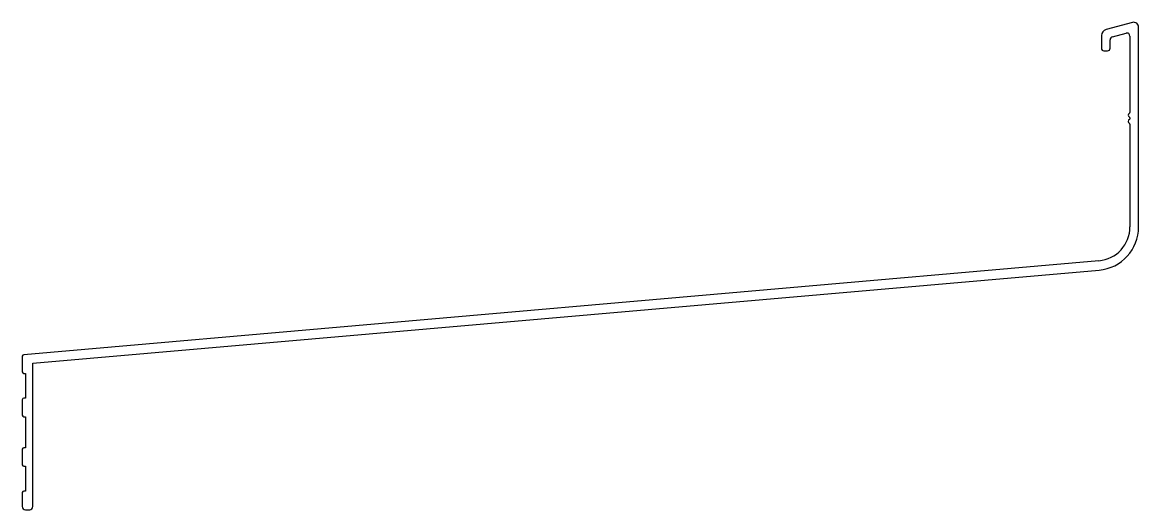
# Model space of a CAD drawing. Extents: x 1911 to 2091, y 1809 to 1887.
import ezdxf

# ---------------------------------------------------------------- set-up
doc = ezdxf.new("R2010")
doc.units = 0
doc.layers.get('0').update_dxf_attribs({"linetype": 'CONTINUOUS'})

msp = doc.modelspace()

# ---------------------------------------------------------------- linework, layer by layer
at = {"linetype": 'CONTINUOUS'}
for p, q in [((2090.47, 1887.16), (2086.21, 1886.02)), ((2085.47, 1885.06), (2085.47, 1882.99)), ((2087.24, 1884.85), (2089.44, 1885.44)), ((2090.07, 1884.96), (2090.07, 1872.63)), ((2091.47, 1854.16), (2091.47, 1886.39)), ((2086.87, 1882.99), (2086.87, 1884.37)), ((2085.87, 1882.59), (2086.47, 1882.59)), ((2090.04, 1872.56), (2089.85, 1872.37)), ((2089.85, 1872.01), (2090.04, 1871.81)), ((2090.04, 1871.56), (2089.85, 1871.37)), ((2089.85, 1871.01), (2090.04, 1870.81)), ((2090.07, 1871.74), (2090.07, 1871.63)), ((2090.07, 1870.74), (2090.07, 1854.17)), ((2085.05, 1848.69), (1911.7, 1833.53)), ((1913.17, 1832.15), (2085.08, 1847.19)), ((1911.47, 1833.28), (1911.47, 1830.76)), ((1913.17, 1809.01), (1913.17, 1832.15)), ((1911.72, 1830.51), (1911.97, 1830.51)), ((1911.97, 1830.51), (1911.97, 1826.51)), ((1911.47, 1826.26), (1911.47, 1823.76)), ((1911.97, 1826.51), (1911.72, 1826.51)), ((1911.72, 1823.51), (1911.97, 1823.51)), ((1911.97, 1823.51), (1911.97, 1818.51)), ((1911.47, 1818.26), (1911.47, 1815.76)), ((1911.97, 1818.51), (1911.72, 1818.51)), ((1911.72, 1815.51), (1911.97, 1815.51)), ((1911.97, 1815.51), (1911.97, 1811.51)), ((1911.47, 1811.26), (1911.47, 1809.01)), ((1911.97, 1811.51), (1911.72, 1811.51)), ((1911.97, 1808.51), (1912.67, 1808.51))]:
    msp.add_line(p, q, dxfattribs=at)
for centre, radius, start, end in [((2090.67, 1886.39), 0.8, 360, 105), ((2086.47, 1885.06), 1, 105, 180), ((2087.37, 1884.37), 0.5, 105, 180), ((2089.57, 1884.96), 0.5, 360, 105), ((2085.87, 1882.99), 0.4, 180, 270), ((2086.47, 1882.99), 0.4, 270, 0), ((2090.02, 1872.19), 0.25, 135, 225), ((2089.97, 1872.63), 0.1, 315, 0), ((2090.02, 1871.19), 0.25, 135, 225), ((2089.97, 1871.74), 0.1, 0, 45), ((2089.97, 1871.63), 0.1, 315, 0), ((2089.97, 1870.74), 0.1, 0, 45), ((2084.57, 1854.17), 5.5, 275, 0), ((2084.47, 1854.16), 7, 275, 0), ((1911.72, 1833.28), 0.25, 95, 180), ((1911.72, 1830.76), 0.25, 180, 270), ((1911.72, 1826.26), 0.25, 90, 180), ((1911.72, 1823.76), 0.25, 180, 270), ((1911.72, 1818.26), 0.25, 90, 180), ((1911.72, 1815.76), 0.25, 180, 270), ((1911.72, 1811.26), 0.25, 90, 180), ((1911.97, 1809.01), 0.5, 180, 270), ((1912.67, 1809.01), 0.5, 270, 0)]:
    msp.add_arc(centre, radius, start, end, dxfattribs=at)

doc.saveas('drawing.dxf')
